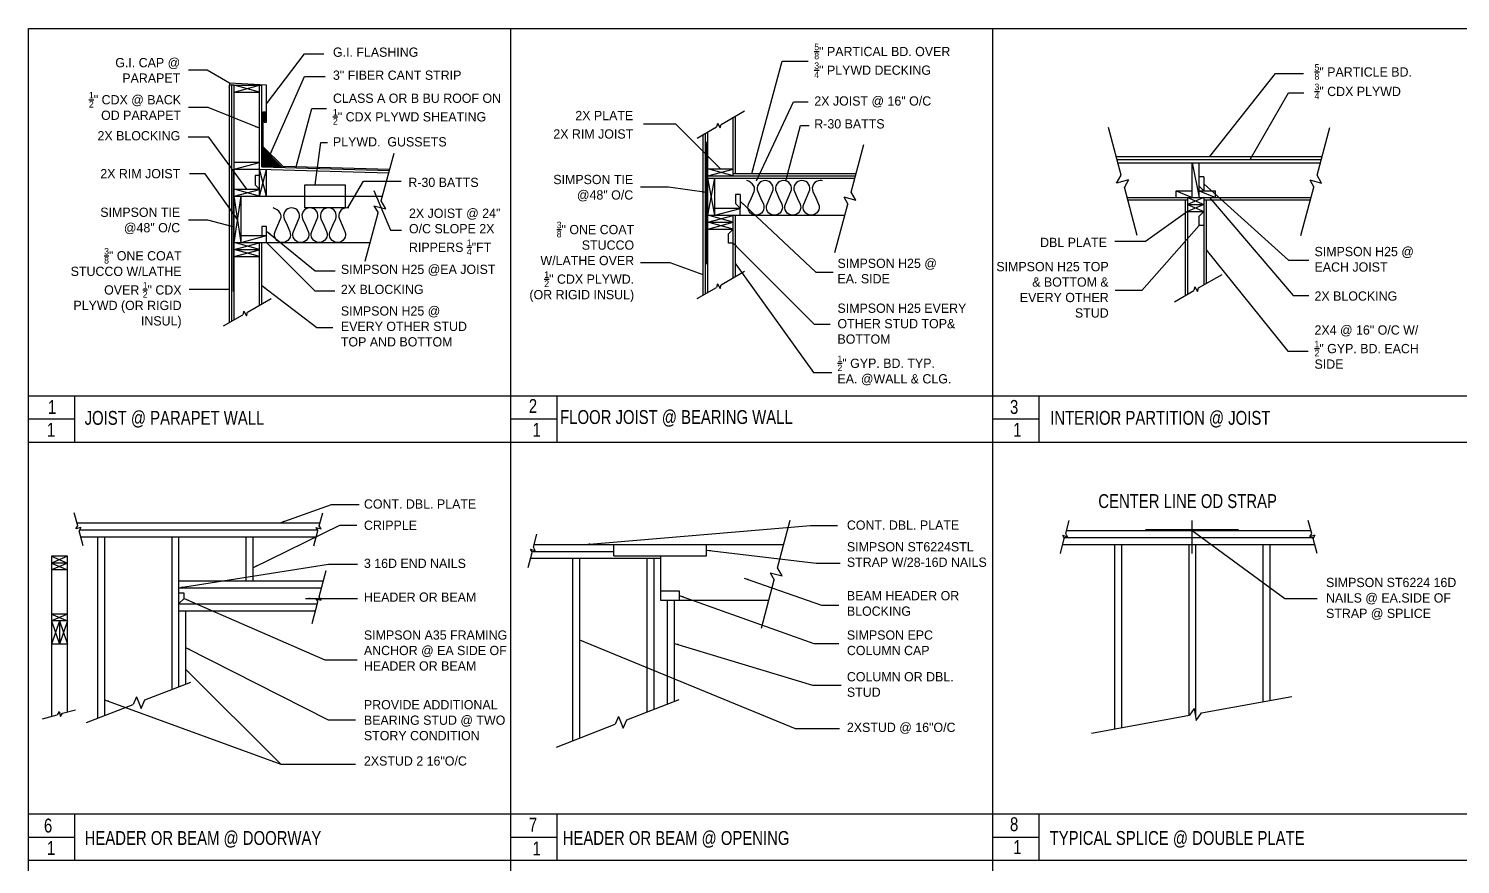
# Model space of a CAD drawing. Header units: inches. Extents: x 188 to 735, y 212 to 574.
# Drawn here: x 188.2 to 497, y 392.8 to 573.2 of the extents above; entities that cross this region are included whole.
import ezdxf

# ---------------------------------------------------------------- set-up
doc = ezdxf.new("R2010")
doc.units = ezdxf.units.IN
doc.header["$LTSCALE"] = 24
doc.header["$MEASUREMENT"] = 0
for name, color, linetype in [('DIM', 1, 'Continuous'), ('Insul', 5, 'Continuous'), ('TEXT', 3, 'Continuous')]:
    doc.layers.add(name, color=color, linetype=linetype)
doc.styles.add('ARCH16Lg', font='stylu.ttf', dxfattribs={"width": 0.8, "height": 3})
doc.styles.add('DETAIL', font='stylu.ttf', dxfattribs={"height": 2})
doc.styles.add('dim', font='stylu.ttf', dxfattribs={"width": 0.8})
doc.dimstyles.new('ARCH16', dxfattribs={"dimscale": 16, "dimtxt": 0.09375, "dimasz": 0.0625, "dimexe": 0.0625, "dimexo": 0.0625, "dimgap": 0.03125, "dimtad": 1, "dimdec": 4, "dimzin": 3, "dimdsep": 46, "dimlunit": 4, "dimtxsty": 'dim', "dimblk": 'ARCHTICK', "dimcen": 0.09, "dimdle": 0.0625, "dimclrd": 1, "dimclre": 1, "dimclrt": 3, "dimadec": 0, "dimazin": 0, "dimtfac": 1, "dimtdec": 4, "dimtix": 1, "dimtmove": 2, "dimatfit": 3, "dimfxl": 1, "dimtolj": 1, "dimtzin": 0, "dimarcsym": 0})

# ---------------------------------------------------------------- blocks, each defined once
blk = doc.blocks.new('_ArchTick')
at = {"color": 0, "linetype": 'ByBlock', "const_width": 0.15}
blk.add_lwpolyline([(-0.5, -0.5), (0.5, 0.5)], dxfattribs=at)

msp = doc.modelspace()

# ---------------------------------------------------------------- hatches: boundary and pattern name
h = msp.add_hatch()
h.set_pattern_fill('ANSI31', color=1, angle=90, style=0)
h.set_pattern_definition([(135, (15.16945, 4.06464), (-0.088388348, -0.088388348), [])])
h.paths.add_polyline_path([(238.53, 547.56), (238.53, 543.31), (242.9, 543.19)])

# ---------------------------------------------------------------- linework, layer by layer
for p, q in [((188.2, 573.16), (707.9, 573.16)), ((188.2, 213.16), (188.2, 573.16)), ((292.14, 573.16), (292.14, 213.16)), ((396.08, 573.16), (396.08, 213.16)), ((334.44, 548.72), (334.44, 522.35)), ((232.29, 542.81), (232.29, 516.44)), ((188.2, 493.92), (707.9, 493.92)), ((198.2, 483.92), (198.2, 493.92)), ((302.14, 493.92), (302.14, 483.92)), ((406.08, 493.92), (406.08, 483.92)), ((188.2, 488.92), (198.2, 488.92)), ((292.14, 488.92), (302.14, 488.92)), ((396.08, 488.92), (406.08, 488.92)), ((188.2, 483.92), (707.9, 483.92)), ((449.13, 464.96), (429.13, 464.96)), ((188.2, 403.67), (707.9, 403.67)), ((198.2, 393.67), (198.2, 403.67)), ((302.14, 403.67), (302.14, 393.67)), ((406.08, 403.67), (406.08, 393.67)), ((188.2, 398.67), (198.2, 398.67)), ((292.14, 398.67), (302.14, 398.67)), ((396.08, 398.67), (406.08, 398.67)), ((188.2, 393.67), (707.9, 393.67))]:
    msp.add_line(p, q)
at = {"color": 1}
for p, q in [((231.46, 560.55), (231.34, 560.48)), ((231.54, 561.37), (231.46, 560.55)), ((232.53, 560.98), (231.53, 560.98)), ((231.53, 509.73), (231.53, 560.98)), ((239.53, 560.93), (231.54, 561.42)), ((232.03, 510.02), (232.03, 560.98)), ((238.03, 559.48), (232.53, 560.98)), ((232.53, 559.48), (238.03, 560.95)), ((238.03, 560.98), (238.53, 560.98)), ((238.53, 543.31), (238.53, 560.98)), ((239.53, 552.97), (239.53, 560.93)), ((238.78, 547.66), (238.78, 555.22)), ((238.78, 555.22), (239.28, 555.22)), ((239.03, 555.22), (239.03, 552.97)), ((239.03, 552.97), (239.53, 552.97)), ((239.28, 555.22), (239.28, 553.22)), ((337.55, 552.5), (342.62, 555.43)), ((332.4, 549.53), (336.57, 551.93)), ((333.68, 515.64), (333.68, 550.26)), ((334.18, 515.93), (334.18, 550.55)), ((336.78, 552.7), (336.57, 551.93)), ((336.78, 552.7), (337.34, 551.72)), ((337.34, 551.72), (337.55, 552.5)), ((423.85, 541.53), (421.09, 551.83)), ((466.1, 541.53), (468.86, 551.83)), ((238.53, 547.56), (242.9, 543.19)), ((238.78, 547.66), (243, 543.44)), ((365.61, 537.87), (368.37, 548.17)), ((232.53, 542.83), (238.03, 544.3)), ((264.27, 535.98), (267.03, 546.28)), ((422.77, 545.56), (467.18, 545.56)), ((422.94, 544.93), (467.01, 544.93)), ((439.18, 544.18), (440.68, 536.68)), ((238.03, 541.48), (237.03, 541.48)), ((237.03, 541.48), (237.03, 539.48)), ((239.53, 536.98), (238.03, 542.83)), ((238.03, 536.98), (239.53, 542.79)), ((238.53, 543.31), (266.04, 542.55)), ((243, 543.44), (266.1, 542.8)), ((340.18, 541.39), (334.68, 542.89)), ((334.68, 541.39), (340.18, 542.86)), ((334.68, 532.89), (336.18, 540.89)), ((336.18, 532.89), (334.68, 540.89)), ((422.86, 539.82), (423.85, 541.53)), ((425.44, 540.51), (422.86, 539.82)), ((425.44, 540.51), (424.54, 538.95)), ((441.68, 541.18), (440.68, 541.18)), ((441.68, 541.18), (441.68, 538.18)), ((464.51, 540.51), (467.09, 539.82)), ((464.51, 540.51), (465.41, 538.95)), ((467.09, 539.82), (466.1, 541.53)), ((238.03, 536.98), (232.53, 538.48)), ((232.53, 536.98), (238.03, 538.45)), ((237.03, 539.48), (238.03, 538.48)), ((341.68, 537.39), (340.68, 537.39)), ((340.68, 537.39), (340.68, 535.39)), ((341.68, 537.39), (341.68, 534.39)), ((366.6, 536.15), (365.61, 537.87)), ((427.33, 528.53), (424.54, 538.95)), ((435.68, 538.18), (439.18, 536.68)), ((440.68, 539.18), (441.68, 538.18)), ((440.68, 538.18), (444.18, 536.68)), ((462.62, 528.53), (465.41, 538.95)), ((232.53, 526.98), (234.03, 536.98)), ((234.03, 526.98), (232.53, 536.98)), ((262.68, 534.95), (265.26, 534.26)), ((262.68, 534.95), (263.58, 533.39)), ((265.26, 534.26), (264.27, 535.98)), ((336.18, 532.89), (341.68, 534.36)), ((340.68, 535.39), (341.68, 534.39)), ((362.12, 524.87), (364.92, 535.29)), ((364.01, 536.85), (366.6, 536.15)), ((364.01, 536.85), (364.92, 535.29)), ((425.28, 536.18), (438.18, 536.18)), ((437.68, 536.18), (437.68, 515.55)), ((438.18, 536.68), (441.68, 535.18)), ((441.68, 536.68), (438.18, 535.18)), ((438.18, 535.18), (441.68, 533.68)), ((441.68, 535.18), (438.18, 533.68)), ((441.68, 536.18), (464.67, 536.18)), ((442.18, 536.18), (442.18, 518.15)), ((260.79, 522.97), (263.58, 533.39)), ((340.18, 531.39), (334.68, 532.89)), ((334.68, 531.39), (340.18, 532.86)), ((340.18, 529.89), (334.68, 531.39)), ((334.68, 529.89), (340.18, 531.36)), ((340.68, 519.68), (340.68, 532.89)), ((440.68, 532.68), (441.68, 533.68)), ((440.68, 530.68), (440.68, 532.68)), ((234.03, 526.98), (239.53, 528.48)), ((239.53, 530.48), (238.53, 530.48)), ((238.53, 530.48), (238.53, 528.48)), ((239.53, 528.48), (239.53, 530.48)), ((339.18, 528.89), (340.18, 529.89)), ((339.18, 526.89), (339.18, 528.89)), ((441.68, 530.68), (440.68, 530.68)), ((238.03, 525.48), (232.53, 526.98)), ((232.53, 525.48), (238.03, 526.95)), ((238.03, 523.98), (232.53, 525.48)), ((232.53, 523.98), (238.03, 525.45)), ((238.53, 513.77), (238.53, 526.98)), ((340.18, 526.89), (339.18, 526.89)), ((337.55, 517.88), (342.62, 520.8)), ((440.53, 517.2), (445.6, 520.12)), ((332.4, 514.9), (336.57, 517.31)), ((336.78, 518.08), (336.57, 517.31)), ((336.78, 518.08), (337.34, 517.1)), ((337.34, 517.1), (337.55, 517.88)), ((435.38, 514.22), (439.55, 516.63)), ((439.75, 517.4), (439.55, 516.63)), ((439.75, 517.4), (440.32, 516.42)), ((440.32, 516.42), (440.53, 517.2)), ((235.41, 511.97), (240.48, 514.89)), ((230.26, 508.99), (234.43, 511.4)), ((234.63, 512.17), (234.43, 511.4)), ((234.63, 512.17), (235.2, 511.19)), ((235.2, 511.19), (235.41, 511.97)), ((198.78, 465.87), (198.02, 468.69)), ((250.87, 465.87), (251.63, 468.69)), ((349.73, 456.77), (352.49, 467.06)), ((411.88, 464.21), (412.64, 467.03)), ((464.94, 464.21), (464.19, 467.03)), ((198.37, 465.17), (198.78, 465.87)), ((199.47, 465.46), (198.37, 465.17)), ((199.47, 465.46), (199.07, 464.77)), ((199.93, 461.55), (199.07, 464.77)), ((249.72, 461.55), (250.58, 464.77)), ((250.18, 465.46), (251.28, 465.17)), ((250.18, 465.46), (250.58, 464.77)), ((251.28, 465.17), (250.87, 465.87)), ((297.09, 461.21), (297.85, 464.03)), ((411.19, 463.8), (412.29, 463.51)), ((411.19, 463.8), (411.59, 463.11)), ((412.29, 463.51), (411.88, 464.21)), ((464.54, 463.51), (464.94, 464.21)), ((465.64, 463.8), (464.54, 463.51)), ((465.64, 463.8), (465.24, 463.11)), ((296.4, 460.8), (297.49, 460.51)), ((296.4, 460.8), (296.8, 460.11)), ((297.49, 460.51), (297.09, 461.21)), ((314.4, 459.34), (314.4, 461.84)), ((334.4, 459.34), (334.4, 461.84)), ((410.73, 459.89), (411.59, 463.11)), ((466.1, 459.89), (465.24, 463.11)), ((193.12, 459.32), (196.62, 457.82)), ((196.62, 459.32), (193.12, 457.82)), ((193.12, 457.82), (196.62, 456.32)), ((196.62, 457.82), (193.12, 456.32)), ((295.93, 456.89), (296.8, 460.11)), ((314.4, 459.34), (334.4, 459.34)), ((250.87, 450.54), (252.39, 456.19)), ((346.24, 443.76), (349.03, 454.18)), ((348.13, 455.74), (350.72, 455.05)), ((348.13, 455.74), (349.03, 454.18)), ((350.72, 455.05), (349.73, 456.77)), ((221.73, 451.32), (220.56, 451.32)), ((221.73, 450.18), (221.73, 451.32)), ((324.52, 451.84), (328.52, 451.84)), ((328.52, 451.84), (328.52, 449.84)), ((220.56, 449), (221.73, 450.18)), ((249.33, 444.8), (250.58, 449.44)), ((250.18, 450.13), (251.28, 449.84)), ((250.18, 450.13), (250.58, 449.44)), ((251.28, 449.84), (250.87, 450.54)), ((193.12, 446.82), (196.62, 445.32)), ((196.62, 446.82), (193.12, 445.32)), ((193.12, 445.32), (194.87, 440.32)), ((194.87, 445.32), (193.12, 440.32)), ((194.87, 445.32), (196.62, 440.32)), ((196.62, 445.32), (194.87, 440.32)), ((213.24, 428.27), (223.18, 432.13)), ((200.7, 423.39), (210.75, 427.3)), ((211.48, 428.95), (210.75, 427.3)), ((211.48, 428.95), (212.45, 426.46)), ((212.45, 426.46), (213.24, 428.27)), ((317.21, 423.99), (328.55, 428.37)), ((439.59, 426.46), (438.56, 424.98)), ((439.59, 426.46), (440.06, 423.83)), ((441.19, 425.46), (460.68, 428.99)), ((191.17, 424.23), (194.39, 425.09)), ((194.79, 425.79), (194.39, 425.09)), ((194.79, 425.79), (195.08, 424.69)), ((195.08, 424.69), (195.48, 425.39)), ((195.48, 425.39), (198.31, 426.15)), ((315.44, 424.67), (314.71, 423.02)), ((315.44, 424.67), (316.41, 422.17)), ((316.41, 422.17), (317.21, 423.99)), ((417.48, 421.09), (438.56, 424.98)), ((440.06, 423.83), (441.19, 425.46)), ((302.03, 418.06), (314.71, 423.02))]:
    msp.add_line(p, q, dxfattribs=at)
at = {"color": 6}
for p, q in [((232.53, 510.31), (232.53, 560.98)), ((232.53, 560.98), (238.03, 560.98)), ((232.53, 559.48), (238.03, 559.48)), ((238.03, 536.98), (238.03, 560.98)), ((340.18, 541.39), (340.18, 554.02)), ((340.68, 541.89), (340.68, 554.3)), ((334.68, 516.22), (334.68, 550.84)), ((232.53, 544.33), (238.03, 544.33)), ((423.14, 544.18), (466.81, 544.18)), ((439.18, 536.68), (439.18, 544.18)), ((440.68, 536.68), (440.68, 544.18)), ((232.53, 542.83), (238.03, 542.83)), ((238.03, 542.83), (265.9, 542.06)), ((239.53, 536.98), (239.53, 542.79)), ((334.68, 542.89), (340.18, 542.89)), ((334.68, 541.39), (366.55, 541.39)), ((334.68, 540.89), (366.42, 540.89)), ((336.18, 532.89), (336.18, 540.89)), ((340.18, 541.89), (366.69, 541.89)), ((232.53, 538.48), (238.03, 538.48)), ((435.68, 538.18), (439.18, 538.18)), ((435.68, 536.68), (435.68, 538.18)), ((440.68, 538.18), (444.18, 538.18)), ((444.18, 536.68), (444.18, 538.18)), ((232.53, 536.98), (264.54, 536.98)), ((234.03, 526.98), (234.03, 536.98)), ((336.18, 534.39), (341.68, 534.39)), ((341.68, 532.89), (341.68, 534.39)), ((425.15, 536.68), (464.8, 536.68)), ((438.18, 536.68), (438.18, 515.84)), ((438.18, 535.18), (441.68, 535.18)), ((441.68, 536.68), (441.68, 517.86)), ((334.68, 532.89), (364.27, 532.89)), ((334.68, 531.39), (340.18, 531.39)), ((340.18, 519.39), (340.18, 532.89)), ((438.18, 533.68), (441.68, 533.68)), ((234.03, 528.48), (239.53, 528.48)), ((239.53, 526.98), (239.53, 528.48)), ((334.68, 529.89), (340.18, 529.89)), ((232.53, 526.98), (261.86, 526.98)), ((232.53, 525.48), (238.03, 525.48)), ((238.03, 513.48), (238.03, 526.98)), ((232.53, 523.98), (238.03, 523.98)), ((198.61, 466.5), (251.04, 466.5)), ((199.2, 465), (250.44, 465)), ((199.41, 463.5), (250.24, 463.5)), ((203.06, 463.5), (203.06, 424.31)), ((204.56, 463.5), (204.56, 424.89)), ((219.06, 463.5), (219.06, 430.53)), ((220.56, 463.5), (220.56, 431.11)), ((235.06, 463.5), (235.06, 454)), ((236.56, 463.5), (236.56, 454)), ((411.45, 463.34), (465.37, 463.34)), ((412.05, 464.84), (464.77, 464.84)), ((439.16, 463.34), (439.16, 464.84)), ((296.66, 460.34), (314.4, 460.34)), ((297.26, 461.84), (351.09, 461.84)), ((411.25, 461.84), (465.58, 461.84)), ((422.41, 461.84), (422.41, 422)), ((423.91, 461.84), (423.91, 422.28)), ((438.41, 461.84), (438.41, 424.95)), ((439.91, 461.84), (439.91, 424.66)), ((454.41, 461.84), (454.41, 427.85)), ((455.91, 461.84), (455.91, 428.13)), ((196.62, 459.32), (193.12, 459.32)), ((193.12, 459.32), (193.12, 424.75)), ((196.62, 457.82), (193.12, 457.82)), ((196.62, 425.69), (196.62, 459.32)), ((296.46, 458.84), (324.52, 458.84)), ((305.52, 458.84), (305.52, 419.42)), ((307.02, 458.84), (307.02, 420.01)), ((321.52, 458.84), (321.52, 425.65)), ((323.02, 458.84), (323.02, 426.23)), ((324.52, 459.34), (324.52, 449.84)), ((196.62, 456.32), (193.12, 456.32)), ((220.56, 454), (251.8, 454)), ((220.56, 452.5), (251.4, 452.5)), ((220.56, 449), (250.46, 449)), ((324.52, 449.84), (347.87, 449.84)), ((326.02, 427.39), (326.02, 449.84)), ((327.52, 427.97), (327.52, 449.84)), ((196.62, 446.82), (193.12, 446.82)), ((196.62, 445.32), (193.12, 445.32)), ((194.87, 445.32), (194.87, 440.32)), ((220.56, 447.5), (250.06, 447.5)), ((222.06, 447.5), (222.06, 431.69)), ((196.62, 440.32), (193.12, 440.32))]:
    msp.add_line(p, q, dxfattribs=at)
at = {"color": 1}
msp.add_lwpolyline([(247.8, 539.48), (256.46, 539.48), (256.46, 534.48), (247.8, 534.48)], close=True, dxfattribs=at)
at = {"layer": 'Insul', "color": 1, "ltscale": 0.125}
for points in [[(359.45, 540.32, 0.072325), (358.95, 540.39, 0.251896), (357.51, 539.61, 0.254956), (357.37, 537.99), (357.96, 536.64), (358.56, 535.29, -0.254956), (358.42, 533.67, -0.251896), (356.97, 532.89, -0.251896), (355.52, 533.67, -0.254956), (355.39, 535.29), (355.98, 536.64), (356.58, 537.99, 0.254956), (356.44, 539.61, 0.251896), (354.99, 540.39, 0.251896), (353.54, 539.61, 0.254956), (353.4, 537.99), (354, 536.64), (354.59, 535.29, -0.254956), (354.46, 533.67, -0.251896), (353.01, 532.89, -0.251896), (351.56, 533.67, -0.254956), (351.42, 535.29), (352.02, 536.64), (352.61, 537.99, 0.254956), (352.48, 539.61, 0.251896), (351.03, 540.39, 0.251896), (349.58, 539.61, 0.254956), (349.44, 537.99), (350.04, 536.64), (350.63, 535.29, -0.254956), (350.49, 533.67, -0.251896), (349.05, 532.89, -0.251896), (347.6, 533.67, -0.254956), (347.46, 535.29), (348.05, 536.64), (348.65, 537.99, 0.254956), (348.51, 539.61, 0.251896), (347.06, 540.39, 0.251896), (345.62, 539.61, 0.254956), (345.48, 537.99), (346.07, 536.64), (346.67, 535.29, -0.254956), (346.53, 533.67, -0.251896), (345.08, 532.89, -0.251896), (343.63, 533.67, -0.254956), (343.5, 535.29), (344.09, 536.64), (344.69, 537.99, 0.254956), (344.58, 539.27, 0.169886), (343.1, 540.39)], [(257.3, 534.41, 0.072325), (256.81, 534.48, 0.251896), (255.36, 533.7, 0.254956), (255.22, 532.08), (255.82, 530.73), (256.41, 529.38, -0.254956), (256.28, 527.76, -0.251896), (254.83, 526.98, -0.251896), (253.38, 527.76, -0.254956), (253.24, 529.38), (253.84, 530.73), (254.43, 532.08, 0.254956), (254.29, 533.7, 0.251896), (252.85, 534.48, 0.251896), (251.4, 533.7, 0.254956), (251.26, 532.08), (251.86, 530.73), (252.45, 529.38, -0.254956), (252.31, 527.76, -0.251896), (250.87, 526.98, -0.251896), (249.42, 527.76, -0.254956), (249.28, 529.38), (249.87, 530.73), (250.47, 532.08, 0.254956), (250.33, 533.7, 0.251896), (248.88, 534.48, 0.251896), (247.44, 533.7, 0.254956), (247.3, 532.08), (247.89, 530.73), (248.49, 529.38, -0.254956), (248.35, 527.76, -0.251896), (246.9, 526.98, -0.251896), (245.45, 527.76, -0.254956), (245.32, 529.38), (245.91, 530.73), (246.51, 532.08, 0.254956), (246.37, 533.7, 0.251896), (244.92, 534.48, 0.251896), (243.47, 533.7, 0.254956), (243.34, 532.08), (243.93, 530.73), (244.52, 529.38, -0.254956), (244.39, 527.76, -0.251896), (242.94, 526.98, -0.251896), (241.49, 527.76, -0.254956), (241.35, 529.38), (241.95, 530.73), (242.54, 532.08, 0.254956), (242.43, 533.36, 0.169886), (240.96, 534.48)]]:
    msp.add_lwpolyline(points, format="xyb", dxfattribs=at)
at = {"layer": 'TEXT'}
msp.add_line((439.16, 459.85), (439.16, 467.03), dxfattribs=at)

# ---------------------------------------------------------------- texts
at = {"layer": 'DIM', "color": 3, "char_height": 1.5, "style": 'dim'}
for insert, attachment_point in [((358.77, 564.89), 1), ((356.89, 550.89), 1), ((318.79, 528.36), 9), ((468.6, 517.44), 1), ((372.12, 505.81), 1), ((365.45, 469.68), 1), ((461.58, 470.39), 1), ((232.1, 457.05), 1), ((226.49, 455.71), 1), ((360.86, 455.54), 1), ((365.51, 455.54), 1), ((417.94, 450.97), 9), ((466.9, 452.6), 1), ((232.22, 447.03), 1), ((225.75, 439.39), 1), ((232.3, 439.39), 1), ((466.08, 436.43), 1), ((365.31, 433.88), 1), ((466.54, 423.23), 1)]:
    msp.add_mtext('\\A1;', dxfattribs=dict(at, insert=insert, attachment_point=attachment_point))
at = {"layer": 'TEXT', "insert": (227.72, 573.1), "char_height": 17.28, "attachment_point": 1}
msp.add_mtext('\\A1;', dxfattribs=at)
at = {"layer": 'TEXT', "char_height": 2, "attachment_point": 1, "style": 'DETAIL'}
for s, width, insert in [('G.I. FLASHING', 22.6291, (253.84, 569.08)), ('\\A1;{\\H0.7x;\\S5/8;}" PARTICAL BD. OVER {\\H0.7x;\\S3/4;}" PLYWD DECKING', 30.4241, (357.66, 569.9)), ('\\pxqr;G.I. CAP @ PARAPET', 19.3446, (201.55, 566.82)), ('\\A1;{\\H0.7x;\\S5/8;}" PARTICLE BD.', 22.6291, (465.55, 565.49)), ('3" FIBER CANT STRIP', 30.0771, (253.84, 564.11)), ('\\A1;\\pxqr;{\\H0.7x;\\S1/2;}" CDX @ BACK OD PARAPET', 21.4018, (199.67, 559.49)), ('\\A1;CLASS A OR B BU ROOF ON {\\H0.7x;\\S1/2;}" CDX PLYWD SHEATING', 37.8717, (253.84, 559.14)), ('\\A1;{\\H0.7x;\\S3/4;}" CDX PLYWD', 22.6291, (465.55, 561.28)), ('2X JOIST @ 16" O/C', 28.5073, (357.66, 558.55)), ('\\pxqr;2X PLATE', 19.3446, (299.26, 555.4)), ('R-30 BATTS', 22.6291, (357.66, 553.61)), ('\\pxqr;2X BLOCKING', 19.3446, (201.55, 551.04)), ('PLYWD.  GUSSETS', 27.5765, (253.84, 549.73)), ('\\pxqr;2X RIM JOIST', 19.3446, (299.26, 551.43)), ('\\pxqr;2X RIM JOIST', 19.3446, (201.55, 542.86)), ('R-30 BATTS', 22.6291, (270.1, 540.98)), ('\\pxqr;SIMPSON TIE @48" O/C', 19.3446, (299.26, 541.6)), ('\\pxqr;SIMPSON TIE @48" O/C', 19.3446, (201.55, 534.53)), ('\\A1;2X JOIST @ 24" O/C SLOPE 2X RIPPERS {\\H0.7x;\\S1/4;}"FT', 22.6291, (270.24, 534.32)), ('\\A1;\\pxqr;{\\H0.7x;\\S3/8;}" ONE COAT STUCCO W/LATHE OVER {\\H0.7x;\\S1/2;}" CDX PLYWD. (OR RIGID INSUL)', 22.6424, (296.16, 531.47)), ('\\A1;\\pxqr;{\\H0.7x;\\S3/8;}" ONE COAT STUCCO W/LATHE OVER {\\H0.7x;\\S1/2;}" CDX PLYWD (OR RIGID INSUL)', 24.5419, (196.65, 525.81)), ('\\pxqr;DBL PLATE', 19.3446, (401.44, 528.02)), ('SIMPSON H25 @ EACH JOIST', 23.5384, (465.55, 526.05)), ('SIMPSON H25 @EA JOIST', 38.5585, (255.55, 522.21)), ('SIMPSON H25 @ EA. SIDE', 24.4941, (362.66, 523.51)), ('\\pxqr;SIMPSON H25 TOP & BOTTOM & EVERY OTHER STUD', 26.0582, (395.1, 522.8)), ('2X BLOCKING', 22.6291, (255.55, 517.88)), ('2X BLOCKING', 22.6291, (465.55, 516.44)), ('SIMPSON H25 @ EVERY OTHER STUD TOP AND BOTTOM', 28.5423, (255.55, 513.23)), ('SIMPSON H25 EVERY OTHER STUD TOP& BOTTOM', 30.9502, (362.66, 513.82)), ('\\A1;2X4 @ 16" O/C W/ {\\H0.7x;\\S1/2;}" GYP. BD. EACH SIDE', 22.6291, (465.55, 509.12)), ('\\A1;{\\H0.7x;\\S1/2;}" GYP. BD. TYP. EA. @WALL & CLG.', 24.9245, (362.66, 502.61)), ('CONT. DBL. PLATE', 25.6429, (260.52, 471.57)), ('CRIPPLE', 22.6291, (260.52, 466.98)), ('CONT. DBL. PLATE', 25.5757, (364.69, 467.01)), ('SIMPSON ST6224STL STRAP W/28-16D NAILS', 31.2957, (364.69, 462.33)), ('3 16D END NAILS', 25.9602, (260.52, 458.75)), ('SIMPSON ST6224 16D NAILS @ EA.SIDE OF STRAP @ SPLICE', 30.9083, (468.04, 454.63)), ('HEADER OR BEAM', 26.2774, (260.52, 451.46)), ('BEAM HEADER OR BLOCKING', 26.0957, (364.69, 451.77)), ('SIMPSON A35 FRAMING ANCHOR @ EA SIDE OF HEADER OR BEAM', 32.1466, (260.52, 443.28)), ('SIMPSON EPC COLUMN CAP', 27.1357, (364.69, 443.28)), ('COLUMN OR DBL. STUD', 29.0424, (364.69, 434.28)), ('PROVIDE ADDITIONAL BEARING STUD @ TWO STORY CONDITION', 31.4598, (260.52, 428.24)), ('2XSTUD @ 16"O/C', 27.1357, (364.69, 423.36)), ('2XSTUD 2 16"O/C', 25.5206, (260.52, 416.11))]:
    msp.add_mtext_dynamic_manual_height_columns(s, width=width, gutter_width=10, heights=[0], dxfattribs=dict(at, insert=insert))
at = {"layer": 'TEXT', "color": 3, "char_height": 1.5, "style": 'dim'}
for insert, attachment_point in [((220.86, 565.38), 1), ((256.31, 563.45), 9)]:
    msp.add_mtext('\\A1;', dxfattribs=dict(at, insert=insert, attachment_point=attachment_point))
at = {"layer": 'TEXT', "char_height": 3, "attachment_point": 1, "style": 'ARCH16Lg'}
for s, insert, width in [('1', (192.38, 493.01), 5.3292), ('2', (296.09, 493.21), 5.3292), ('3', (399.87, 493.01), 5.3292), ('1', (192.16, 488.08), 14.7496), ('JOIST @ PARAPET WALL', (200.28, 490.65), 115.1454), ('1', (296.88, 488.08), 14.7496), ('FLOOR JOIST @ BEARING WALL', (302.84, 490.83), 115.1454), ('1', (400.57, 488.08), 14.7496), ('INTERIOR PARTITION @ JOIST', (408.55, 490.65), 115.1454), ('CENTER LINE OD STRAP', (418.92, 472.69), 115.1454), ('6', (191.51, 402.66), 5.3292), ('7', (296.09, 402.84), 5.3292), ('8', (399.87, 402.95), 5.3292), ('HEADER OR BEAM @ DOORWAY', (200.28, 399.98), 115.1454), ('HEADER OR BEAM @ OPENING', (303.39, 399.98), 115.1454), ('TYPICAL SPLICE @ DOUBLE PLATE', (408.43, 399.98), 115.1454), ('1', (192.16, 397.81), 14.7496), ('1', (296.88, 397.71), 14.7496), ('1', (400.57, 398.02), 14.7496)]:
    msp.add_mtext(s, dxfattribs=dict(at, insert=insert, width=width))

# ---------------------------------------------------------------- leaders
at = {"layer": 'TEXT'}
for points in [[(239.53, 556.95), (247.71, 567.71), (251.89, 567.71)], [(344.22, 541.89), (350.71, 566.11), (356.33, 566.11)], [(231.54, 561.42), (226.72, 564.21), (222.7, 564.21)], [(240.25, 545.84), (247.7, 562.8), (252.14, 562.8)], [(442.94, 545.56), (457.14, 563.51), (463.15, 563.51)], [(451.66, 544.93), (459.95, 559.29), (463.28, 559.29)], [(238.03, 551.66), (226.89, 556.12), (222.7, 556.12)], [(245.89, 543.36), (249.26, 555.93), (252.42, 555.93)], [(345.21, 540.33), (353.18, 557.34), (356.34, 557.34)], [(235.28, 538.48), (227.08, 549.76), (222.61, 549.76)], [(337.43, 542.89), (327.81, 552.51), (320.79, 552.51)], [(351.5, 540.32), (354.69, 552.24), (356.56, 552.24)], [(249.97, 539.48), (251.26, 548.6), (252.69, 548.6)], [(233.28, 531.98), (226.3, 541.81), (222.91, 541.81)], [(257.06, 534.46), (260.41, 540.26), (268.52, 540.26)], [(262.67, 538.2), (266.22, 529.66), (268.59, 529.66)], [(334.44, 537.79), (326.2, 538.97), (320.17, 538.97)], [(441.68, 539.68), (459.92, 523.18), (464.3, 523.18)], [(341.68, 535.89), (358, 520.58), (361.76, 520.58)], [(442.91, 536.68), (460.97, 515.59), (464.36, 515.59)], [(232.29, 530.36), (226.82, 531.83), (222.69, 531.83)], [(438.18, 533.68), (429.07, 527.25), (422.47, 527.25)], [(239.53, 529.48), (250.02, 520.92), (254.33, 520.92)], [(440.68, 530.68), (428.34, 516.67), (422.52, 516.67)], [(239.53, 526.98), (249.96, 516.56), (254.25, 516.56)], [(340.18, 526.89), (357.65, 509.41), (361.11, 509.41)], [(442.18, 525.45), (459.8, 503.55), (464.19, 503.55)], [(333.68, 520.05), (326.54, 522.61), (320.16, 522.61)], [(340.68, 522.42), (357.52, 498.94), (361.42, 498.94)], [(231.53, 516.85), (222.85, 516.85)], [(238.53, 517.7), (250.35, 508.68), (253.83, 508.68)], [(242.44, 466.5), (253.54, 470.45), (259.47, 470.45)], [(236.56, 456.82), (255.32, 465.96), (258.98, 465.96)], [(308.3, 461.84), (356.81, 465.92), (362.7, 465.92)], [(439.16, 464.84), (459.15, 450.14), (466.1, 450.14)], [(334.4, 460.59), (358.09, 457.81), (363.22, 457.81)], [(220.56, 452.5), (252.88, 457.6), (259.15, 457.6)], [(342.55, 454.57), (359.2, 448.76), (362.96, 448.76)], [(221.73, 450.18), (252.09, 436.92), (259.07, 436.92)], [(247.9, 450.2), (259.1, 450.2)], [(328.52, 450.84), (357.58, 440.49), (362.96, 440.49)], [(222.06, 439.6), (252.84, 423.99), (258.69, 423.99)], [(307.02, 441.23), (353.56, 422.11), (363.13, 422.11)], [(327.52, 440.49), (357.24, 431.44), (363.47, 431.44)], [(222.06, 434.92), (242.59, 414.39), (258.69, 414.39)], [(204.56, 428.32), (242.59, 414.39)]]:
    msp.add_leader(points, dimstyle='ARCH16', override={"dimgap": 0.03125, "dimtad": 0}, dxfattribs=at)

doc.saveas('drawing.dxf')
